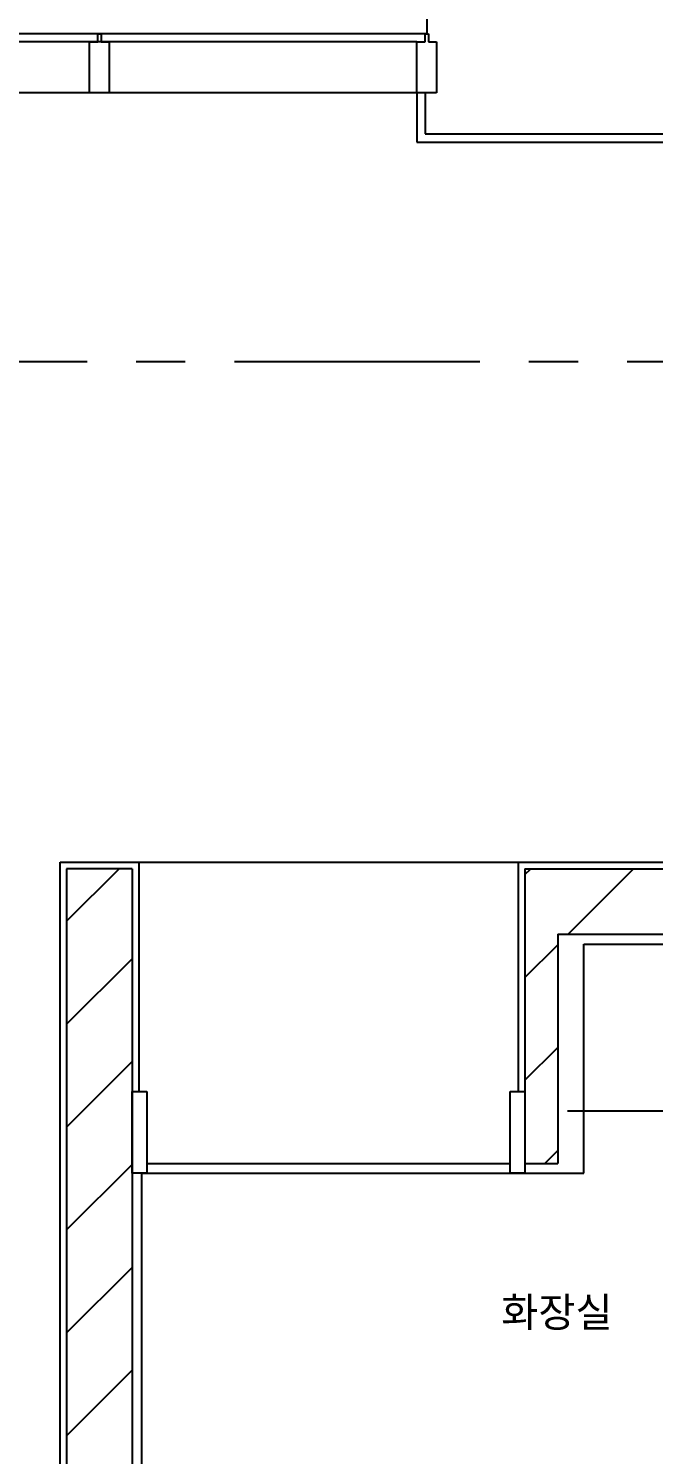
# Model space of a CAD drawing. Extents: x 1198601 to 1325177, y -301855 to -214174.
# Drawn here: x 1255654 to 1257563, y -275559 to -271203 of the extents above; entities that cross this region are included whole.
import ezdxf

# ---------------------------------------------------------------- set-up
doc = ezdxf.new("R2010")
doc.units = 0
doc.header["$LTSCALE"] = 600
doc.header["$MEASUREMENT"] = 0
doc.linetypes.add('CEN', pattern=[62, 60, -1, 0, -1])
doc.linetypes.add('CENTER', pattern=[2, 1.25, -0.25, 0.25, -0.25])
for name, color, linetype in [('CEN', 1, 'CENTER'), ('INT', 13, 'CONTINUOUS'), ('WAL', 4, 'CONTINUOUS'), ('WALLLL', 7, 'CONTINUOUS'), ('WID', 4, 'CONTINUOUS'), ('WID1', 7, 'CONTINUOUS')]:
    doc.layers.add(name, color=color, linetype=linetype)
doc.styles.get("Standard").update_dxf_attribs({"font": ''})
doc.styles.get('STANDARD').set_extended_font_data('HY울릉도M')

msp = doc.modelspace()

# ---------------------------------------------------------------- linework, layer by layer
at = {"layer": 'CEN'}
msp.add_line((1208282.6, -272219.9), (1310570.4, -272219.9), dxfattribs=at)
at = {"layer": 'INT', "color": 5}
msp.add_line((1257770.4, -274509.9), (1257300.4, -274509.9), dxfattribs=at)
at = {"layer": 'WAL', "color": 5}
for p, q in [((1255770.4, -273769.9), (1255770.4, -280669.9)), ((1255970.4, -273769.9), (1255770.4, -273769.9)), ((1255970.4, -273769.9), (1255970.4, -274469.9)), ((1257170.4, -273769.9), (1257770.4, -273769.9)), ((1257170.4, -273769.9), (1257170.4, -274469.9)), ((1257270.4, -273969.9), (1259520.4, -273969.9)), ((1257270.4, -273969.9), (1257270.4, -274669.9)), ((1255970.4, -274469.9), (1255970.4, -274469.9)), ((1255970.4, -274469.9), (1255970.4, -274669.9)), ((1257170.4, -274469.9), (1257170.4, -274469.9)), ((1257170.4, -274469.9), (1257170.4, -274669.9)), ((1255970.4, -274669.9), (1255970.4, -275869.9)), ((1255970.4, -274669.9), (1255970.4, -274669.9)), ((1257170.4, -274669.9), (1257270.4, -274669.9))]:
    msp.add_line(p, q, dxfattribs=at)
at = {"layer": 'WALLLL'}
for p, q in [((1256870.4, -271169.9), (1256870.4, -271219.9)), ((1256870.4, -271219.9), (1254870.4, -271219.9)), ((1255865.4, -271219.9), (1255875.4, -271219.9)), ((1255865.4, -271243.9), (1255865.4, -271219.9)), ((1255875.4, -271219.9), (1255875.4, -271243.9)), ((1256865.4, -271219.9), (1256875.4, -271219.9)), ((1256865.4, -271243.9), (1256865.4, -271219.9)), ((1256875.4, -271219.9), (1256875.4, -271243.9)), ((1256840.4, -271243.9), (1254900.4, -271243.9)), ((1255840.4, -271399.9), (1255840.4, -271243.9)), ((1255840.4, -271243.9), (1255865.4, -271243.9)), ((1255875.4, -271243.9), (1255900.4, -271243.9)), ((1255900.4, -271243.9), (1255900.4, -271399.9)), ((1256840.4, -271399.9), (1256840.4, -271243.9)), ((1256840.4, -271243.9), (1256865.4, -271243.9)), ((1256875.4, -271243.9), (1256900.4, -271243.9)), ((1256900.4, -271243.9), (1256900.4, -271399.9)), ((1256840.4, -271399.9), (1254900.4, -271399.9)), ((1255900.4, -271399.9), (1255840.4, -271399.9)), ((1256840.4, -271399.9), (1256840.4, -271549.9)), ((1256900.4, -271399.9), (1256840.4, -271399.9)), ((1256865.4, -271399.9), (1256865.4, -271524.9)), ((1256865.4, -271524.9), (1257770.4, -271524.9)), ((1256840.4, -271549.9), (1257770.4, -271549.9)), ((1255750.4, -281469.9), (1255750.4, -273749.9)), ((1255750.4, -273749.9), (1255990.4, -273749.9)), ((1255990.4, -273749.9), (1257750.4, -273749.9)), ((1255990.4, -273749.9), (1255990.4, -274449.9)), ((1257150.4, -274449.9), (1257150.4, -273749.9)), ((1257350.4, -274699.9), (1257350.4, -273999.9)), ((1257350.4, -273999.9), (1259490.4, -273999.9)), ((1256000.4, -275839.9), (1256000.4, -274699.9)), ((1256000.4, -274699.9), (1256070.4, -274699.9)), ((1257070.4, -274699.9), (1257350.4, -274699.9))]:
    msp.add_line(p, q, dxfattribs=at)
at = {"layer": 'WALLLL', "linetype": 'Continuous'}
for p, q in [((1255770.4, -273930.3), (1255930.7, -273769.9)), ((1257170.4, -273787.5), (1257188, -273769.9)), ((1257302.3, -273969.9), (1257502.3, -273769.9)), ((1257170.4, -274101.8), (1257270.4, -274001.8)), ((1255770.4, -274244.6), (1255970.4, -274044.6)), ((1257170.4, -274416.1), (1257270.4, -274316.1)), ((1255770.4, -274558.9), (1255970.4, -274358.9)), ((1255770.4, -274873.2), (1255970.4, -274673.2)), ((1257230.9, -274669.9), (1257270.4, -274630.4)), ((1255770.4, -275187.5), (1255970.4, -274987.5)), ((1255770.4, -275501.8), (1255970.4, -275301.8))]:
    msp.add_line(p, q, dxfattribs=at)
at = {"layer": 'WID', "color": 5}
for p, q in [((1256015.4, -274669.9), (1257125.4, -274669.9)), ((1256015.4, -274699.9), (1257125.4, -274699.9))]:
    msp.add_line(p, q, dxfattribs=at)
at = {"layer": 'WID1', "color": 5}
for p, q in [((1255970.4, -274699.9), (1255970.4, -274449.9)), ((1255970.4, -274449.9), (1256015.4, -274449.9)), ((1256015.4, -274449.9), (1256015.4, -274699.9)), ((1257125.4, -274699.9), (1257125.4, -274449.9)), ((1257125.4, -274449.9), (1257170.4, -274449.9)), ((1257170.4, -274449.9), (1257170.4, -274699.9)), ((1256015.4, -274699.9), (1255970.4, -274699.9)), ((1257170.4, -274699.9), (1257125.4, -274699.9))]:
    msp.add_line(p, q, dxfattribs=at)

# ---------------------------------------------------------------- texts
at = {"layer": 'WALLLL', "linetype": 'CEN'}
msp.add_text('화장실', height=90.44, dxfattribs=at).set_placement((1257097.8, -275169.6))

doc.saveas('drawing.dxf')
